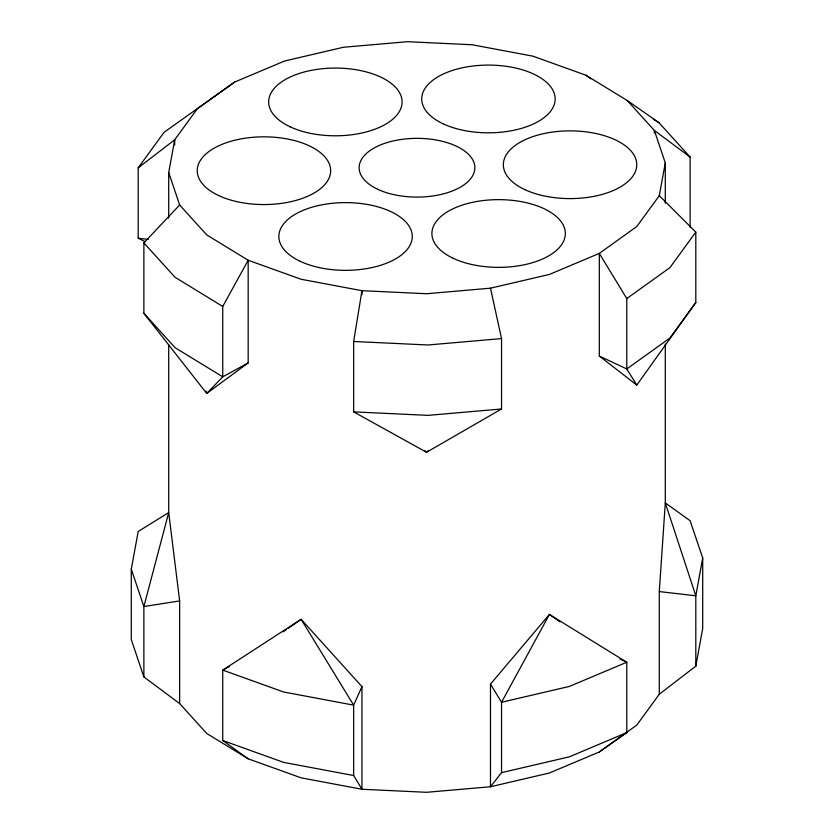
<?xml version="1.0" encoding="UTF-8"?>
<svg xmlns="http://www.w3.org/2000/svg" width="834" height="834" viewBox="0 0 834 834"><rect width="100%" height="100%" fill="white"/><g stroke="black" fill="none" stroke-linecap="round" stroke-linejoin="round"><path stroke-width="1.25" d="M168.708 344.525L168.708 512.587L138.194 531.487L131.292 569.205L131.292 639.595L143.875 676.937L179.644 703.573L206.749 733.482L248.178 758.815L301.116 777.841L361.956 789.256L426.539 792.3L490.475 786.754L549.408 772.993L599.312 751.966L636.79 725.1L659.298 694.222L659.298 591.577L665.292 502.912L665.292 343.962M490.475 288.189L501.547 338.594L501.547 408.983L426.539 452.268L353.658 411.871L353.658 341.481L361.956 290.691L426.539 293.735L490.475 288.189L549.408 274.428L599.312 253.4L636.79 226.535L659.298 195.656L665.292 162.88L654.356 130.427L627.251 100.518L585.822 75.185L532.884 56.159L472.044 44.744L407.461 41.7L343.525 47.246L284.592 61.007L234.688 82.034L164.09 132.293L138.194 167.832L138.194 238.211L145.137 241.651M168.708 218.154L168.708 172.555L174.702 139.778L197.21 108.9L234.688 82.034M659.298 591.577L695.806 595.789L665.292 502.912L690.125 520.729L702.708 558.071L695.806 595.789L695.806 666.168L659.298 694.222M695.806 666.168L702.708 628.45L702.708 558.071M361.956 686.611L353.658 705.147L353.658 775.526L361.956 789.256L361.956 686.611L301.116 619.308L222.741 670.109L222.741 740.498L248.178 758.815M168.708 172.555L179.644 205.008L143.875 242.892L143.875 313.271L206.749 393.45L222.741 376.832L222.741 306.453L248.178 260.25L301.116 279.265L361.956 290.691L361.956 294.59M636.79 385.068L626.782 368.962L626.782 298.572L599.312 253.4L599.312 356.045L636.79 385.068L695.806 302.513L695.806 232.123L659.298 195.656M695.806 232.123L669.91 267.651L626.782 298.572M695.806 302.513L669.91 338.041L626.782 368.962L599.312 356.045M560.021 621.883L549.408 614.46L501.547 702.259L501.547 772.649L490.475 786.754L490.475 684.109L549.408 614.46L626.782 662.238L626.782 732.617L599.312 751.966M428.395 450.485L426.539 452.268L424.642 450.537M138.194 167.832L174.702 139.778L174.702 144.97M179.644 205.008L206.749 234.917L248.178 260.25L248.178 362.894L206.749 393.45L205.967 391M283.122 631.838L286.291 629.628M288.408 628.148L301.116 619.308L353.658 705.147L283.654 692.001L222.741 670.109L229.371 666.47M248.178 362.894L222.741 376.832L175.067 347.684L143.875 313.271M626.782 732.617L569.361 756.813L501.547 772.649M143.875 676.937L143.875 606.547L168.708 512.587L179.644 600.928L143.875 606.547L131.292 569.205M501.547 338.594L427.978 344.984L353.658 341.481M501.547 408.983L427.978 415.363L353.658 411.871M138.194 238.211L148.264 239.379M353.658 775.526L283.654 762.391L222.741 740.498M619.912 659.006L626.782 662.238L569.361 686.434L501.547 702.259L490.475 684.109M653.397 119.262L658.933 122.65L690.125 157.063L690.125 227.453M222.741 306.453L175.067 277.305L143.875 242.892M627.251 100.518L658.933 122.65M585.822 75.185L590.91 78.855M690.125 157.063L654.356 130.427L654.356 133.023M665.292 162.88L665.292 203.267M179.644 600.928L179.644 703.573M377.687 189.266A57.859 29.367 0 0 0 473.431 174.223A57.859 29.367 0 0 0 399.893 139.664A57.859 29.367 0 0 0 377.687 189.266M443.104 123.797A66.71 33.86 0 0 0 553.495 106.45A66.71 33.86 0 0 0 468.708 66.605A66.71 33.86 0 0 0 443.104 123.797M290.055 126.778A66.71 33.86 0 0 0 400.435 109.431A66.71 33.86 0 0 0 315.648 69.587A66.71 33.86 0 0 0 290.055 126.778M218.623 195.542A66.71 33.86 0 0 0 329.003 178.205A66.71 33.86 0 0 0 244.216 138.35A66.71 33.86 0 0 0 218.623 195.542M524.732 189.579A66.71 33.86 0 0 0 635.112 172.231A66.71 33.86 0 0 0 550.325 132.387A66.71 33.86 0 0 0 524.732 189.579M453.289 258.342A66.71 33.86 0 0 0 563.68 240.995A66.71 33.86 0 0 0 478.893 201.15A66.71 33.86 0 0 0 453.289 258.342M300.24 261.323A66.71 33.86 0 0 0 410.62 243.987A66.71 33.86 0 0 0 325.833 204.132A66.71 33.86 0 0 0 300.24 261.323"/></g></svg>
